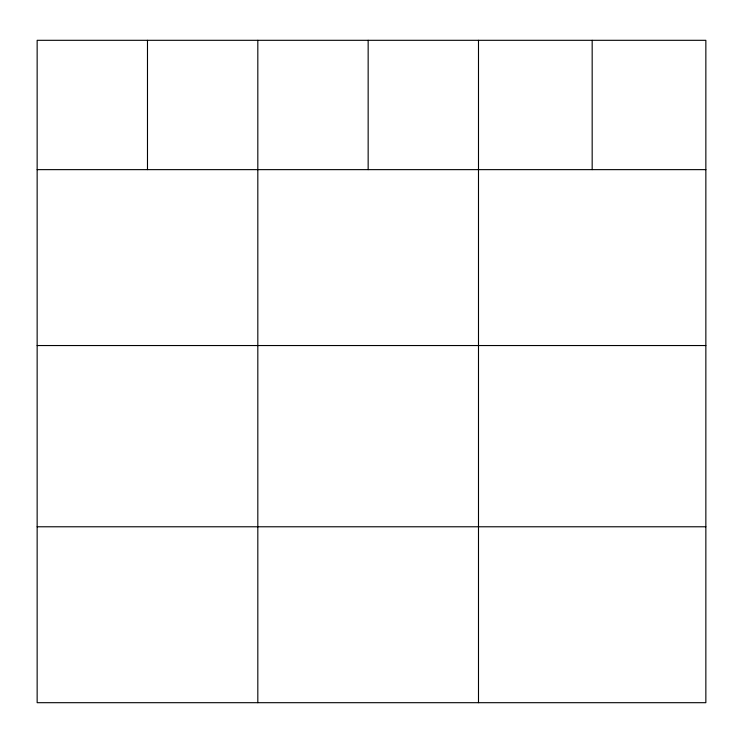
<?xml version="1.0" encoding="UTF-8"?>
<svg xmlns="http://www.w3.org/2000/svg" width="743" height="743" viewBox="0 0 743 743"><rect width="100%" height="100%" fill="white"/><g stroke="black" fill="none" stroke-linecap="round" stroke-linejoin="round"><path stroke-width="1.11" d="M705.85 169.636L705.85 702.692L37.15 702.692L37.15 40.308L705.85 40.308L705.85 169.636L37.15 169.636M37.15 345.541L705.85 345.541M37.15 526.778L705.85 526.778M592.171 40.308L592.171 169.636M478.492 40.308L478.492 702.692M368.156 40.308L368.156 169.636M257.821 40.308L257.821 702.692M147.486 40.308L147.486 169.636"/></g></svg>
